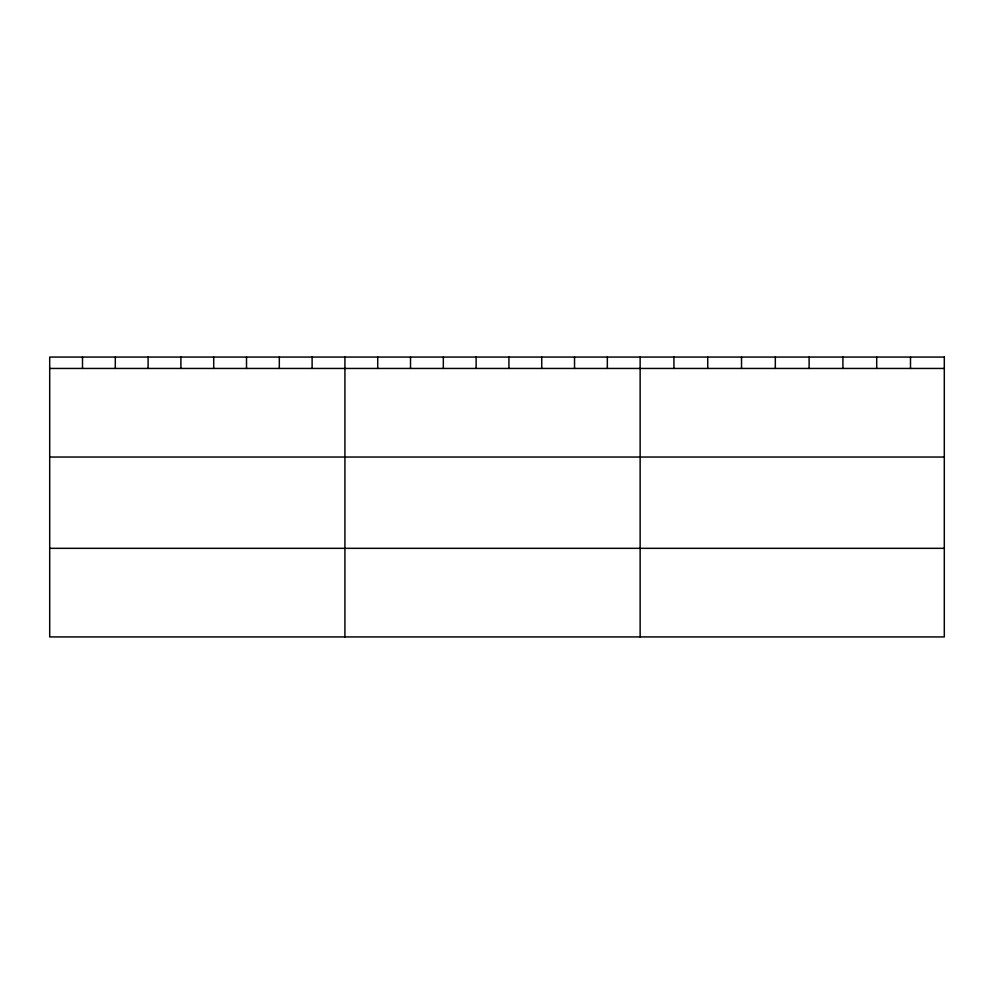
<?xml version="1.0" encoding="UTF-8"?>
<svg xmlns="http://www.w3.org/2000/svg" width="994" height="994" viewBox="0 0 994 994"><rect width="100%" height="100%" fill="white"/><g stroke="black" fill="none" stroke-linecap="round" stroke-linejoin="round"><path stroke-width="1.49" d="M49.7 368.451L944.3 368.451M49.7 457.041L944.3 457.041M49.7 548.328L944.3 548.328M910.504 357.07L910.504 368.451M876.708 357.07L876.708 368.451M842.912 357.07L842.912 368.451M809.116 357.07L809.116 368.451M775.32 357.07L775.32 368.451M741.524 357.07L741.524 368.451M707.728 357.07L707.728 368.451M673.932 357.07L673.932 368.451M640.136 357.07L640.136 636.93M607.334 357.07L607.334 368.451M574.532 357.07L574.532 368.451M541.73 357.07L541.73 368.451M508.928 357.07L508.928 368.451M476.126 357.07L476.126 368.451M443.324 357.07L443.324 368.451M410.522 357.07L410.522 368.451M377.72 357.07L377.72 368.451M344.918 357.07L344.918 636.93M312.116 357.07L312.116 368.451M279.314 357.07L279.314 368.451M246.512 357.07L246.512 368.451M213.71 357.07L213.71 368.451M180.908 357.07L180.908 368.451M148.106 357.07L148.106 368.451M115.304 357.07L115.304 368.451M82.502 357.07L82.502 368.451M944.3 357.07L49.7 357.07L49.7 636.93L944.3 636.93L944.3 357.07"/></g></svg>
